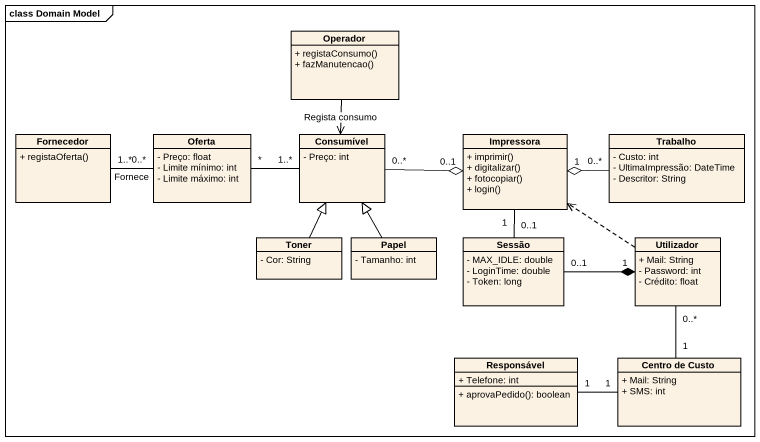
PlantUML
@startuml
mainframe class Domain Model
hide circle
hide empty members
skinparam classAttributeIconSize 0
class Operador {
  + registaConsumo()
  + fazManutencao()
}
class Fornecedor {
  + registaOferta()
}
class Oferta {
  - Preço: float
  - Limite mínimo: int
  - Limite máximo: int
}
class Consumível {
  - Preço: int
}
class Impressora {
  + imprimir()
  + digitalizar()
  + fotocopiar()
  + login()
}
class Trabalho {
  - Custo: int
  - UltimaImpressão: DateTime
  - Descritor: String
}
class Toner {
  - Cor: String
}
class Papel {
  - Tamanho: int
}
class Sessão {
  - MAX_IDLE: double
  - LoginTime: double
  - Token: long
}
class Utilizador {
  + Mail: String
  - Password: int
  - Crédito: float
}
class Responsável {
  + Telefone: int
  + aprovaPedido(): boolean
}
class "Centro de Custo" as Centro_de_Custo {
  + Mail: String
  + SMS: int
}
Operador --> Consumível : Regista consumo
Fornecedor "1..*" -right- "0..*" Oferta : Fornece
Oferta "*" -right- "1..*" Consumível
Consumível "0..*" -right-o "0..1" Impressora
Impressora "1" -right- "0..*" Trabalho
Trabalho -left-o Impressora
Toner -up-|> Consumível
Papel -up-|> Consumível
Sessão "0..1" -up- "1" Impressora
Sessão "0..1" -right-* "1" Utilizador
Utilizador .up.> Impressora
Utilizador "0..*" -- "1" Centro_de_Custo
Centro_de_Custo "1" -left- "1" Responsável
@enduml
